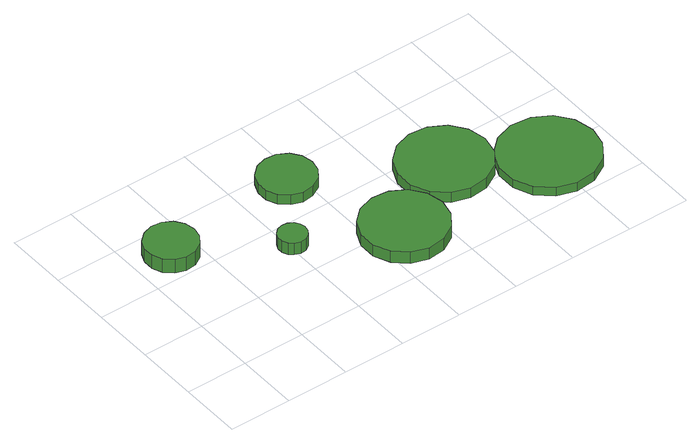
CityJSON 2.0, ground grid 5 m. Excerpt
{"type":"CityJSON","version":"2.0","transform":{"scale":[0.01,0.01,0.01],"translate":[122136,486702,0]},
"CityObjects":{
"tree1":{"type":"SolitaryVegetationObject","attributes":{"function":"something"},"geometry":[{"type":"MultiSurface","lod":"1","boundaries":[[[0,1,2,3,4,5,6,7,8,9,10,11,12,13,14]],[[15,16,17,18,19,20,21,22,23,24,25,26,27,28,29]],[[0,29,28,1]],[[1,28,27,2]],[[2,27,26,3]],[[3,26,25,4]],[[4,25,24,5]],[[5,24,23,6]],[[6,23,22,7]],[[7,22,21,8]],[[8,21,20,9]],[[9,20,19,10]],[[10,19,18,11]],[[11,18,17,12]],[[12,17,16,13]],[[13,16,15,14]],[[14,15,29,0]]]}]},
"tree2":{"type":"SolitaryVegetationObject","attributes":{"function":"something"},"geometry":[{"type":"MultiSurface","lod":"1","boundaries":[[[30,31,32,33,34,35,36,37,38,39,40,41,42,43,44]],[[45,46,47,48,49,50,51,52,53,54,55,56,57,58,59]],[[30,59,58,31]],[[31,58,57,32]],[[32,57,56,33]],[[33,56,55,34]],[[34,55,54,35]],[[35,54,53,36]],[[36,53,52,37]],[[37,52,51,38]],[[38,51,50,39]],[[39,50,49,40]],[[40,49,48,41]],[[41,48,47,42]],[[42,47,46,43]],[[43,46,45,44]],[[44,45,59,30]]]}]},
"tree3":{"type":"SolitaryVegetationObject","attributes":{"function":"something"},"geometry":[{"type":"MultiSurface","lod":"1","boundaries":[[[60,61,62,63,64,65,66,67,68,69,70,71,72,73,74]],[[75,76,77,78,79,80,81,82,83,84,85,86,87,88,89]],[[60,89,88,61]],[[61,88,87,62]],[[62,87,86,63]],[[63,86,85,64]],[[64,85,84,65]],[[65,84,83,66]],[[66,83,82,67]],[[67,82,81,68]],[[68,81,80,69]],[[69,80,79,70]],[[70,79,78,71]],[[71,78,77,72]],[[72,77,76,73]],[[73,76,75,74]],[[74,75,89,60]]]}]},
"tree4":{"type":"SolitaryVegetationObject","attributes":{"function":"something"},"geometry":[{"type":"MultiSurface","lod":"1","boundaries":[[[90,91,92,93,94,95,96,97,98,99,100,101,102,103,104]],[[105,106,107,108,109,110,111,112,113,114,115,116,117,118,119]],[[90,119,118,91]],[[91,118,117,92]],[[92,117,116,93]],[[93,116,115,94]],[[94,115,114,95]],[[95,114,113,96]],[[96,113,112,97]],[[97,112,111,98]],[[98,111,110,99]],[[99,110,109,100]],[[100,109,108,101]],[[101,108,107,102]],[[102,107,106,103]],[[103,106,105,104]],[[104,105,119,90]]]}]},
"tree5":{"type":"SolitaryVegetationObject","attributes":{"function":"something"},"geometry":[{"type":"MultiSurface","lod":"1","boundaries":[[[120,121,122,123,124,125,126,127,128,129,130,131,132,133,134]],[[135,136,137,138,139,140,141,142,143,144,145,146,147,148,149]],[[120,149,148,121]],[[121,148,147,122]],[[122,147,146,123]],[[123,146,145,124]],[[124,145,144,125]],[[125,144,143,126]],[[126,143,142,127]],[[127,142,141,128]],[[128,141,140,129]],[[129,140,139,130]],[[130,139,138,131]],[[131,138,137,132]],[[132,137,136,133]],[[133,136,135,134]],[[134,135,149,120]]]}]},
"tree6":{"type":"SolitaryVegetationObject","attributes":{"function":"something"},"geometry":[{"type":"MultiSurface","lod":"1","boundaries":[[[150,151,152,153,154,155,156,157,158,159,160,161,162,163,164]],[[165,166,167,168,169,170,171,172,173,174,175,176,177,178,179]],[[150,179,178,151]],[[151,178,177,152]],[[152,177,176,153]],[[153,176,175,154]],[[154,175,174,155]],[[155,174,173,156]],[[156,173,172,157]],[[157,172,171,158]],[[158,171,170,159]],[[159,170,169,160]],[[160,169,168,161]],[[161,168,167,162]],[[162,167,166,163]],[[163,166,165,164]],[[164,165,179,150]]]}]}
},
"vertices":[
[504,1241,131],[487,1325,131],[437,1394,131],[363,1437,131],[278,1446,131],[197,1419,131],[133,1362,131],[99,1284,131],[99,1199,131],[133,1121,131],[197,1064,131],[278,1037,131],[363,1046,131],[437,1089,131],[487,1158,131],[487,1158,7],[437,1089,7],[363,1046,7],[278,1037,7],[197,1064,7],[133,1121,7],[99,1199,7],[99,1284,7],[133,1362,7],[197,1419,7],[278,1446,7],[363,1437,7],[437,1394,7],[487,1325,7],[504,1241,7],
[1144,803,115],[1134,848,115],[1107,886,115],[1067,909,115],[1020,914,115],[976,900,115],[941,868,115],[922,826,115],[922,779,115],[941,737,115],[976,706,115],[1020,691,115],[1067,696,115],[1107,720,115],[1134,757,115],[1134,757,10],[1107,720,10],[1067,696,10],[1020,691,10],[976,706,10],[941,737,10],[922,779,10],[922,826,10],[941,868,10],[976,900,10],[1020,914,10],[1067,909,10],[1107,886,10],[1134,848,10],[1144,803,10],
[1614,1334,102],[1595,1426,102],[1540,1501,102],[1459,1548,102],[1366,1557,102],[1278,1529,102],[1208,1466,102],[1170,1381,102],[1170,1288,102],[1208,1203,102],[1278,1140,102],[1366,1111,102],[1459,1121,102],[1540,1168,102],[1595,1243,102],[1595,1243,14],[1540,1168,14],[1459,1121,14],[1366,1111,14],[1278,1140,14],[1208,1203,14],[1170,1288,14],[1170,1381,14],[1208,1466,14],[1278,1529,14],[1366,1557,14],[1459,1548,14],[1540,1501,14],[1595,1426,14],[1614,1334,14],
[2066,431,113],[2037,567,113],[1955,680,113],[1835,750,113],[1696,764,113],[1563,721,113],[1460,628,113],[1403,501,113],[1403,361,113],[1460,234,113],[1563,140,113],[1696,97,113],[1835,112,113],[1955,182,113],[2037,294,113],[2037,294,9],[1955,182,9],[1835,112,9],[1696,97,9],[1563,140,9],[1460,234,9],[1403,361,9],[1403,501,9],[1460,628,9],[1563,721,9],[1696,764,9],[1835,750,9],[1955,680,9],[2037,567,9],[2066,431,9],
[2721,794,102],[2690,941,102],[2602,1062,102],[2472,1137,102],[2322,1153,102],[2180,1106,102],[2068,1006,102],[2007,869,102],[2007,719,102],[2068,582,102],[2180,481,102],[2322,435,102],[2472,451,102],[2602,526,102],[2690,647,102],[2690,647,12],[2602,526,12],[2472,451,12],[2322,435,12],[2180,481,12],[2068,582,12],[2007,719,12],[2007,869,12],[2068,1006,12],[2180,1106,12],[2322,1153,12],[2472,1137,12],[2602,1062,12],[2690,941,12],[2721,794,12],
[3385,422,88],[3351,580,88],[3257,710,88],[3117,790,88],[2957,807,88],[2804,757,88],[2685,650,88],[2620,503,88],[2620,342,88],[2685,195,88],[2804,88,88],[2957,38,88],[3117,55,88],[3257,135,88],[3351,265,88],[3351,265,10],[3257,135,10],[3117,55,10],[2957,38,10],[2804,88,10],[2685,195,10],[2620,342,10],[2620,503,10],[2685,650,10],[2804,757,10],[2957,807,10],[3117,790,10],[3257,710,10],[3351,580,10],[3385,422,10]
]}
